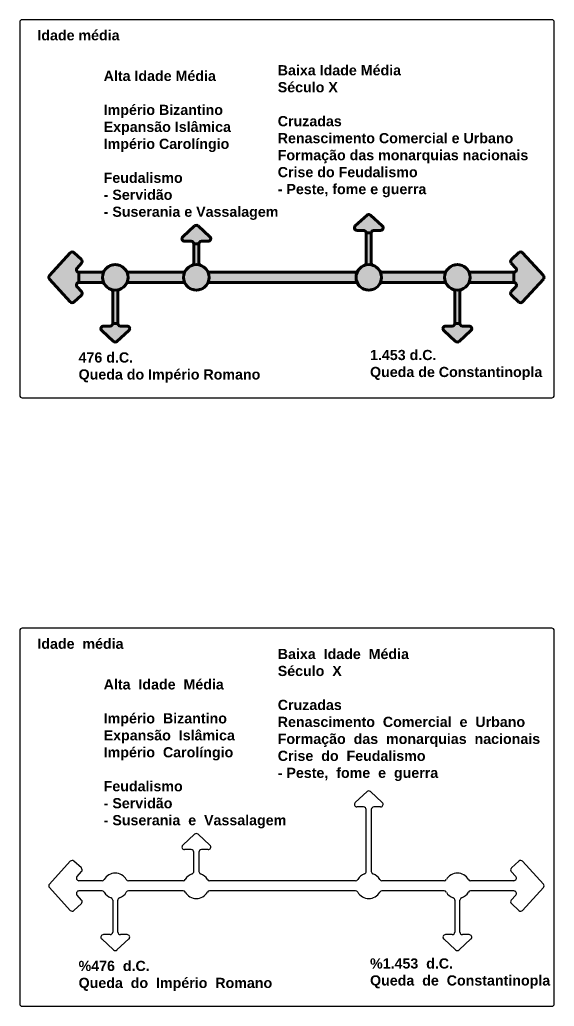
# Model space of a CAD drawing. Header units: millimetres. Extents: x 4903 to 8718, y 642 to 2401.
# Drawn here: x 6941 to 7361, y 1624 to 2399 of the extents above; entities that cross this region are included whole.
import ezdxf

# ---------------------------------------------------------------- set-up
doc = ezdxf.new("R2010")
doc.units = ezdxf.units.MM
doc.layers.add('linha espessa', color=7, linetype='Continuous', lineweight=100)
doc.styles.add('Annotative', font='arial.ttf')
doc.styles.get("Standard").update_dxf_attribs({"font": 'arial.ttf'})

msp = doc.modelspace()

# ---------------------------------------------------------------- hatches: boundary and pattern name
at = {"true_color": 0xdaa30b}
h = msp.add_hatch(color=42, dxfattribs=at)
h.dxf.hatch_style = 1
h.paths.add_polyline_path([(7006.27, 2197.08, -0.131652), (7007.61, 2202.08, -0.267949), (7005.88, 2201.08), (6987.73, 2201.08), (6987.73, 2193.08), (7005.88, 2193.08, -0.267949), (7007.61, 2192.08, -0.131652)])
h.paths.add_polyline_path([(7018.27, 2185.77, -0.317837), (7019.61, 2187.65, -0.171573), (7012.94, 2187.65, -0.317837), (7014.27, 2185.77), (7014.27, 2160.78), (7018.27, 2160.78)])
h.paths.add_polyline_path([(7069.96, 2197.08, -0.131652), (7071.3, 2202.08, -0.267949), (7069.57, 2201.08), (7026.66, 2201.08, -0.267949), (7024.93, 2202.08, -0.131652), (7026.27, 2197.08, -0.131652), (7024.93, 2192.08, -0.267949), (7026.66, 2193.08), (7069.57, 2193.08, -0.267949), (7071.3, 2192.08, -0.131652)])
h.paths.add_polyline_path([(7205.42, 2197.08, -0.131652), (7206.76, 2202.08, -0.267949), (7205.03, 2201.08), (7090.35, 2201.08, -0.267949), (7088.62, 2202.08, -0.131652), (7089.96, 2197.08, -0.131652), (7088.62, 2192.08, -0.267949), (7090.35, 2193.08), (7205.03, 2193.08, -0.267949), (7206.76, 2192.08, -0.131652)])
h.paths.add_polyline_path([(7081.96, 2223.52), (7077.96, 2223.52), (7077.96, 2208.39, -0.317837), (7076.63, 2206.51, -0.171573), (7083.29, 2206.51, -0.317837), (7081.96, 2208.39)])
h.paths.add_polyline_path([(7217.42, 2232.02), (7213.42, 2232.02), (7213.42, 2208.39, -0.317837), (7212.08, 2206.51, -0.171573), (7218.75, 2206.51, -0.317837), (7217.42, 2208.39)])
h.paths.add_polyline_path([(7276.39, 2202.08, -0.267949), (7274.65, 2201.08), (7225.81, 2201.08, -0.267949), (7224.08, 2202.08, -0.131652), (7225.42, 2197.08, -0.131652), (7224.08, 2192.08, -0.267949), (7225.81, 2193.08), (7274.65, 2193.08, -0.267949), (7276.39, 2192.08, -0.131652), (7275.05, 2197.08, -0.131652)])
h.paths.add_polyline_path([(7287.05, 2185.77, -0.317837), (7288.38, 2187.65, -0.171573), (7281.71, 2187.65, -0.317837), (7283.05, 2185.77), (7283.05, 2160.78), (7287.05, 2160.78)])
h.paths.add_polyline_path([(7329.44, 2201.08), (7295.44, 2201.08, -0.267949), (7293.71, 2202.08, -0.131652), (7295.05, 2197.08, -0.131652), (7293.71, 2192.08, -0.267949), (7295.44, 2193.08), (7329.44, 2193.08)])
at = {"true_color": 0x093b8b}
h = msp.add_hatch(color=156, dxfattribs=at)
h.dxf.hatch_style = 1
h.paths.add_polyline_path([(7275.05, 2197.08, 1), (7295.05, 2197.08, 1)])
h.paths.add_polyline_path([(7205.42, 2197.08, 1), (7225.42, 2197.08, 1)])
h.paths.add_polyline_path([(7089.96, 2197.08, 1), (7069.96, 2197.08, 1)])
h.paths.add_polyline_path([(7026.27, 2197.08, 1), (7006.27, 2197.08, 1)])
at = {"layer": 'linha espessa'}
h = msp.add_hatch(color=256, dxfattribs=at)
h.dxf.hatch_style = 1
h.paths.add_polyline_path([(6987.73, 2201.08, -0.65279), (6986.26, 2204.43), (6989.77, 2208.26, 0.414214), (6989.65, 2211.09), (6983.75, 2216.5, 0.414214), (6980.93, 2216.38), (6964.46, 2198.43, 0.389325), (6964.46, 2195.73), (6980.93, 2177.79, 0.414214), (6983.75, 2177.67), (6989.65, 2183.08, 0.414214), (6989.77, 2185.9), (6986.26, 2189.73, -0.65279), (6987.73, 2193.08)])
h.paths.add_polyline_path([(7026.94, 2155.31, 0.683789), (7025.59, 2158.78), (7020.27, 2158.78, -0.414214), (7018.27, 2160.78), (7014.27, 2160.78, -0.414214), (7012.27, 2158.78), (7006.96, 2158.78, 0.683789), (7005.6, 2155.31), (7014.92, 2146.76, 0.389325), (7017.62, 2146.76)])
h.paths.add_polyline_path([(7081.31, 2237.54, 0.389325), (7078.61, 2237.54), (7069.29, 2228.99, 0.683789), (7070.65, 2225.52), (7075.96, 2225.52, -0.414214), (7077.96, 2223.52), (7081.96, 2223.52, -0.414214), (7083.96, 2225.52), (7089.28, 2225.52, 0.683789), (7090.63, 2228.99)])
h.paths.add_polyline_path([(7216.77, 2246.04, 0.389325), (7214.07, 2246.04), (7204.75, 2237.49, 0.683789), (7206.1, 2234.02), (7211.42, 2234.02, -0.414214), (7213.42, 2232.02), (7217.42, 2232.02, -0.414214), (7219.42, 2234.02), (7224.73, 2234.02, 0.683789), (7226.09, 2237.49)])
h.paths.add_polyline_path([(7295.72, 2155.31, 0.683789), (7294.36, 2158.78), (7289.05, 2158.78, -0.414214), (7287.05, 2160.78), (7283.05, 2160.78, -0.414214), (7281.05, 2158.78), (7275.73, 2158.78, 0.683789), (7274.38, 2155.31), (7283.69, 2146.76, 0.389325), (7286.4, 2146.76)])
h.paths.add_polyline_path([(7336.24, 2216.38, 0.414214), (7333.41, 2216.5), (7327.52, 2211.09, 0.414214), (7327.4, 2208.26), (7330.91, 2204.43, -0.65279), (7329.44, 2201.08), (7329.44, 2193.08, -0.65279), (7330.91, 2189.73), (7327.4, 2185.9, 0.414214), (7327.52, 2183.08), (7333.41, 2177.67, 0.414214), (7336.24, 2177.79), (7352.71, 2195.73, 0.389325), (7352.71, 2198.43)])

# ---------------------------------------------------------------- linework, layer by layer
for p, q in [((7204.75, 1784.54), (7214.07, 1793.09)), ((7216.77, 1793.09), (7226.09, 1784.54)), ((7211.42, 1781.07), (7206.1, 1781.07)), ((7213.42, 1730.4), (7213.42, 1779.07)), ((7217.42, 1779.07), (7217.42, 1730.4)), ((7224.73, 1781.07), (7219.42, 1781.07)), ((7069.29, 1751), (7078.61, 1759.55)), ((7081.31, 1759.55), (7090.63, 1751)), ((7075.96, 1747.53), (7070.65, 1747.53)), ((7077.96, 1730.4), (7077.96, 1745.53)), ((7081.96, 1745.53), (7081.96, 1730.4)), ((7089.28, 1747.53), (7083.96, 1747.53)), ((6980.93, 1738.39), (6964.46, 1720.44)), ((6989.65, 1733.1), (6983.75, 1738.51)), ((7327.52, 1733.1), (7333.41, 1738.51)), ((7336.24, 1738.39), (7352.71, 1720.44)), ((6986.26, 1726.44), (6989.77, 1730.27)), ((7330.91, 1726.44), (7327.4, 1730.27)), ((7005.88, 1723.09), (6987.73, 1723.09)), ((7069.57, 1723.09), (7026.66, 1723.09)), ((7205.03, 1723.09), (7090.35, 1723.09)), ((7274.65, 1723.09), (7225.81, 1723.09)), ((7329.44, 1723.09), (7295.44, 1723.09)), ((6964.46, 1717.74), (6980.93, 1699.8)), ((7005.88, 1715.09), (6987.73, 1715.09)), ((7069.57, 1715.09), (7026.66, 1715.09)), ((7205.03, 1715.09), (7090.35, 1715.09)), ((7274.65, 1715.09), (7225.81, 1715.09)), ((7329.44, 1715.09), (7295.44, 1715.09)), ((7352.71, 1717.74), (7336.24, 1699.8)), ((6983.75, 1699.68), (6989.65, 1705.09)), ((6989.77, 1707.91), (6986.26, 1711.74)), ((7014.27, 1707.78), (7014.27, 1682.79)), ((7018.27, 1682.79), (7018.27, 1707.78)), ((7283.05, 1707.78), (7283.05, 1682.79)), ((7287.05, 1682.79), (7287.05, 1707.78)), ((7327.4, 1707.91), (7330.91, 1711.74)), ((7333.41, 1699.68), (7327.52, 1705.09)), ((7005.6, 1677.32), (7014.92, 1668.77)), ((7012.27, 1680.79), (7006.96, 1680.79)), ((7017.62, 1668.77), (7026.94, 1677.32)), ((7025.59, 1680.79), (7020.27, 1680.79)), ((7274.38, 1677.32), (7283.69, 1668.77)), ((7281.05, 1680.79), (7275.73, 1680.79)), ((7286.4, 1668.77), (7295.72, 1677.32)), ((7294.36, 1680.79), (7289.05, 1680.79))]:
    msp.add_line(p, q)
for points in [[(6941.19, 2397.47), (6941.19, 2104.47, 0.414214), (6943.19, 2102.47), (7359.19, 2102.47, 0.414214), (7361.19, 2104.47), (7361.19, 2397.47, 0.414214), (7359.19, 2399.47), (6943.19, 2399.47, 0.414214)], [(6941.19, 1919.48), (6941.19, 1626.48, 0.414214), (6943.19, 1624.48), (7359.19, 1624.48, 0.414214), (7361.19, 1626.48), (7361.19, 1919.48, 0.414214), (7359.19, 1921.48), (6943.19, 1921.48, 0.414214)]]:
    msp.add_lwpolyline(points, format="xyb", close=True)
for centre, radius, start, end in [((7215.42, 1791.62), 2, 47.45557, 132.54443), ((7206.1, 1783.07), 2, 132.54443, 270), ((7224.73, 1783.07), 2, 270, 47.45557), ((7211.42, 1779.07), 2, 0, 90), ((7219.42, 1779.07), 2, 90, 180), ((7079.96, 1758.08), 2, 47.45557, 132.54443), ((7070.65, 1749.53), 2, 132.54443, 270), ((7075.96, 1745.53), 2, 0, 90), ((7083.96, 1745.53), 2, 90, 180), ((7089.28, 1749.53), 2, 270, 47.45557), ((6982.4, 1737.03), 2, 47.45557, 137.45557), ((7334.77, 1737.03), 2, 42.54443, 132.54443), ((6988.3, 1731.62), 2, 317.45557, 47.45557), ((7016.27, 1719.09), 10, 30, 150), ((7079.96, 1719.09), 10, 109.47122, 150), ((7075.96, 1730.4), 2, 289.47122, 0), ((7083.96, 1730.4), 2, 180, 250.52878), ((7079.96, 1719.09), 10, 30, 70.52878), ((7215.42, 1719.09), 10, 109.47122, 150), ((7211.42, 1730.4), 2, 289.47122, 0), ((7219.42, 1730.4), 2, 180, 250.52878), ((7215.42, 1719.09), 10, 30, 70.52878), ((7285.05, 1719.09), 10, 30, 150), ((7328.87, 1731.62), 2, 132.54443, 222.54443), ((6987.73, 1725.09), 2, 137.45557, 270), ((7005.88, 1725.09), 2, 270, 330), ((7026.66, 1725.09), 2, 210, 270), ((7069.57, 1725.09), 2, 270, 330), ((7090.35, 1725.09), 2, 210, 270), ((7205.03, 1725.09), 2, 270, 330), ((7225.81, 1725.09), 2, 210, 270), ((7274.65, 1725.09), 2, 270, 330), ((7295.44, 1725.09), 2, 210, 270), ((7329.44, 1725.09), 2, 270, 42.54443), ((6965.94, 1719.09), 2, 137.45557, 222.54443), ((6987.73, 1713.09), 2, 90, 222.54443), ((7005.88, 1713.09), 2, 30, 90), ((7016.27, 1719.09), 10, 210, 250.52878), ((7016.27, 1719.09), 10, 289.47122, 330), ((7026.66, 1713.09), 2, 90, 150), ((7069.57, 1713.09), 2, 30, 90), ((7079.96, 1719.09), 10, 210, 330), ((7090.35, 1713.09), 2, 90, 150), ((7205.03, 1713.09), 2, 30, 90), ((7215.42, 1719.09), 10, 210, 330), ((7225.81, 1713.09), 2, 90, 150), ((7274.65, 1713.09), 2, 30, 90), ((7285.05, 1719.09), 10, 210, 250.52878), ((7285.05, 1719.09), 10, 289.47122, 330), ((7295.44, 1713.09), 2, 90, 150), ((7329.44, 1713.09), 2, 317.45557, 90), ((7351.23, 1719.09), 2, 317.45557, 42.54443), ((6988.3, 1706.56), 2, 312.54443, 42.54443), ((7012.27, 1707.78), 2, 0, 70.52878), ((7020.27, 1707.78), 2, 109.47122, 180), ((7281.05, 1707.78), 2, 0, 70.52878), ((7289.05, 1707.78), 2, 109.47122, 180), ((7328.87, 1706.56), 2, 137.45557, 227.45557), ((6982.4, 1701.15), 2, 222.54443, 312.54443), ((7334.77, 1701.15), 2, 227.45557, 317.45557), ((7012.27, 1682.79), 2, 270, 0), ((7020.27, 1682.79), 2, 180, 270), ((7281.05, 1682.79), 2, 270, 0), ((7289.05, 1682.79), 2, 180, 270), ((7006.96, 1678.79), 2, 90, 227.45557), ((7025.59, 1678.79), 2, 312.54443, 90), ((7275.73, 1678.79), 2, 90, 227.45557), ((7294.36, 1678.79), 2, 312.54443, 90), ((7016.27, 1670.24), 2, 227.45557, 312.54443), ((7285.05, 1670.24), 2, 227.45557, 312.54443)]:
    msp.add_arc(centre, radius, start, end)
for p, q in [((7204.75, 2237.49), (7214.07, 2246.04)), ((7216.77, 2246.04), (7226.09, 2237.49)), ((7069.29, 2228.99), (7078.61, 2237.54)), ((7081.31, 2237.54), (7090.63, 2228.99)), ((7211.42, 2234.02), (7206.1, 2234.02)), ((7213.42, 2208.39), (7213.42, 2232.02)), ((7213.42, 2232.02), (7217.42, 2232.02)), ((7217.42, 2232.02), (7217.42, 2208.39)), ((7224.73, 2234.02), (7219.42, 2234.02)), ((7075.96, 2225.52), (7070.65, 2225.52)), ((7089.28, 2225.52), (7083.96, 2225.52)), ((6989.65, 2211.09), (6983.75, 2216.5)), ((7077.96, 2208.39), (7077.96, 2223.52)), ((7077.96, 2223.52), (7081.96, 2223.52)), ((7081.96, 2223.52), (7081.96, 2208.39)), ((7327.52, 2211.09), (7333.41, 2216.5)), ((6980.93, 2216.38), (6964.46, 2198.43)), ((7336.24, 2216.38), (7352.71, 2198.43)), ((6986.26, 2204.43), (6989.77, 2208.26)), ((7005.88, 2201.08), (6987.73, 2201.08)), ((6987.73, 2201.08), (6987.73, 2193.08)), ((7069.57, 2201.08), (7026.66, 2201.08)), ((7205.03, 2201.08), (7090.35, 2201.08)), ((7274.65, 2201.08), (7225.81, 2201.08)), ((7329.44, 2201.08), (7295.44, 2201.08)), ((7330.91, 2204.43), (7327.4, 2208.26)), ((7329.44, 2201.08), (7329.44, 2193.08)), ((6964.46, 2195.73), (6980.93, 2177.79)), ((7352.71, 2195.73), (7336.24, 2177.79)), ((6989.77, 2185.9), (6986.26, 2189.73)), ((7005.88, 2193.08), (6987.73, 2193.08)), ((7014.27, 2185.77), (7014.27, 2160.78)), ((7018.27, 2160.78), (7018.27, 2185.77)), ((7069.57, 2193.08), (7026.66, 2193.08)), ((7205.03, 2193.08), (7090.35, 2193.08)), ((7274.65, 2193.08), (7225.81, 2193.08)), ((7283.05, 2185.77), (7283.05, 2160.78)), ((7287.05, 2160.78), (7287.05, 2185.77)), ((7329.44, 2193.08), (7295.44, 2193.08)), ((7327.4, 2185.9), (7330.91, 2189.73)), ((6983.75, 2177.67), (6989.65, 2183.08)), ((7333.41, 2177.67), (7327.52, 2183.08)), ((7005.6, 2155.31), (7014.92, 2146.76)), ((7012.27, 2158.78), (7006.96, 2158.78)), ((7014.27, 2160.78), (7018.27, 2160.78)), ((7017.62, 2146.76), (7026.94, 2155.31)), ((7025.59, 2158.78), (7020.27, 2158.78)), ((7274.38, 2155.31), (7283.69, 2146.76)), ((7281.05, 2158.78), (7275.73, 2158.78)), ((7283.05, 2160.78), (7287.05, 2160.78)), ((7286.4, 2146.76), (7295.72, 2155.31)), ((7294.36, 2158.78), (7289.05, 2158.78))]:
    msp.add_line(p, q, dxfattribs=at)
for centre in [(7016.27, 2197.08), (7079.96, 2197.08), (7215.42, 2197.08), (7285.05, 2197.08)]:
    msp.add_circle(centre, 10, dxfattribs=at)
for centre, radius, start, end in [((7215.42, 2244.57), 2, 47.45557, 132.54443), ((7079.96, 2236.07), 2, 47.45557, 132.54443), ((7206.1, 2236.02), 2, 132.54443, 270), ((7211.42, 2232.02), 2, 0, 90), ((7219.42, 2232.02), 2, 90, 180), ((7224.73, 2236.02), 2, 270, 47.45557), ((7070.65, 2227.52), 2, 132.54443, 270), ((7075.96, 2223.52), 2, 0, 90), ((7083.96, 2223.52), 2, 90, 180), ((7089.28, 2227.52), 2, 270, 47.45557), ((6982.4, 2215.02), 2, 47.45557, 137.45557), ((7334.77, 2215.02), 2, 42.54443, 132.54443), ((6988.3, 2209.61), 2, 317.45557, 47.45557), ((7328.87, 2209.61), 2, 132.54443, 222.54443), ((6987.73, 2203.08), 2, 137.45557, 270), ((7005.88, 2203.08), 2, 270, 330), ((7016.27, 2197.08), 10, 30, 150), ((7026.66, 2203.08), 2, 210, 270), ((7069.57, 2203.08), 2, 270, 330), ((7079.96, 2197.08), 10, 109.47122, 150), ((7075.96, 2208.39), 2, 289.47122, 0), ((7083.96, 2208.39), 2, 180, 250.52878), ((7079.96, 2197.08), 10, 30, 70.52878), ((7090.35, 2203.08), 2, 210, 270), ((7205.03, 2203.08), 2, 270, 330), ((7215.42, 2197.08), 10, 109.47122, 150), ((7211.42, 2208.39), 2, 289.47122, 0), ((7219.42, 2208.39), 2, 180, 250.52878), ((7215.42, 2197.08), 10, 30, 70.52878), ((7225.81, 2203.08), 2, 210, 270), ((7274.65, 2203.08), 2, 270, 330), ((7285.05, 2197.08), 10, 30, 150), ((7295.44, 2203.08), 2, 210, 270), ((7329.44, 2203.08), 2, 270, 42.54443), ((6965.94, 2197.08), 2, 137.45557, 222.54443), ((7351.23, 2197.08), 2, 317.45557, 42.54443), ((6987.73, 2191.08), 2, 90, 222.54443), ((6988.3, 2184.55), 2, 312.54443, 42.54443), ((7005.88, 2191.08), 2, 30, 90), ((7016.27, 2197.08), 10, 210, 250.52878), ((7012.27, 2185.77), 2, 0, 70.52878), ((7020.27, 2185.77), 2, 109.47122, 180), ((7016.27, 2197.08), 10, 289.47122, 330), ((7026.66, 2191.08), 2, 90, 150), ((7069.57, 2191.08), 2, 30, 90), ((7079.96, 2197.08), 10, 210, 330), ((7090.35, 2191.08), 2, 90, 150), ((7205.03, 2191.08), 2, 30, 90), ((7215.42, 2197.08), 10, 210, 330), ((7225.81, 2191.08), 2, 90, 150), ((7274.65, 2191.08), 2, 30, 90), ((7285.05, 2197.08), 10, 210, 250.52878), ((7281.05, 2185.77), 2, 0, 70.52878), ((7289.05, 2185.77), 2, 109.47122, 180), ((7285.05, 2197.08), 10, 289.47122, 330), ((7295.44, 2191.08), 2, 90, 150), ((7328.87, 2184.55), 2, 137.45557, 227.45557), ((7329.44, 2191.08), 2, 317.45557, 90), ((6982.4, 2179.14), 2, 222.54443, 312.54443), ((7334.77, 2179.14), 2, 227.45557, 317.45557), ((7006.96, 2156.78), 2, 90, 227.45557), ((7012.27, 2160.78), 2, 270, 0), ((7020.27, 2160.78), 2, 180, 270), ((7025.59, 2156.78), 2, 312.54443, 90), ((7275.73, 2156.78), 2, 90, 227.45557), ((7281.05, 2160.78), 2, 270, 0), ((7289.05, 2160.78), 2, 180, 270), ((7294.36, 2156.78), 2, 312.54443, 90), ((7016.27, 2148.23), 2, 227.45557, 312.54443), ((7285.05, 2148.23), 2, 227.45557, 312.54443)]:
    msp.add_arc(centre, radius, start, end, dxfattribs=at)

# ---------------------------------------------------------------- texts
at = {"char_height": 8, "attachment_point": 1}
for s, insert in [('{\\fArial|b1|i0|c0|p34;Idade média}', (6955.05, 2391.27)), ('{\\fArial|b1|i0|c0|p34;Idade  média}', (6955.05, 1913.28))]:
    msp.add_mtext_dynamic_manual_height_columns(s, width=428.6906, gutter_width=12.5, heights=[0], dxfattribs=dict(at, insert=insert))
at = {"char_height": 8, "attachment_point": 1, "style": 'Annotative'}
for s, width, insert in [('{\\fArial|b1|i0|c0|p34;Baixa Idade Média\\PSéculo X\\P\\PCruzadas\\PRenascimento Comercial e Urbano\\PFormação das monarquias nacionais\\PCrise do Feudalismo\\P- Peste, fome e guerra}', 222.2408, (7143.92, 2363.79)), ('{\\fArial|b1|i0|c0|p34;Alta Idade Média\\P\\PImpério Bizantino\\PExpansão Islâmica\\PImpério Carolíngio\\P\\PFeudalismo\\P- Servidão\\P- Suserania e Vassalagem}', 266.5006, (7007.14, 2359.34)), ('{\\fArial|b1|i0|c0|p34;1.453 d.C. \\PQueda de Constantinopla}', 150.4674, (7216.44, 2140.1)), ('{\\fArial|b1|i0|c0|p34;476 d.C.^JQueda do Império Romano}', 211.3383, (6987.44, 2138.17)), ('{\\fArial|b1|i0|c0|p34;Baixa  Idade  Média\\PSéculo  X\\P\\PCruzadas\\PRenascimento  Comercial  e  Urbano\\PFormação  das  monarquias  nacionais\\PCrise  do  Feudalismo\\P- Peste,  fome  e  guerra}', 222.2408, (7143.92, 1905.23)), ('{\\fArial|b1|i0|c0|p34;Alta  Idade  Média\\P\\PImpério  Bizantino\\PExpansão  Islâmica\\PImpério  Carolíngio\\P\\PFeudalismo\\P- Servidão\\P- Suserania  e  Vassalagem}', 266.5006, (7007.14, 1881.35)), ('{\\fArial|b1|i0|c0|p34;%476  d.C.^JQueda  do  Império  Romano}', 211.3383, (6987.44, 1660.18)), ('{\\fArial|b1|i0|c0|p34;%1.453  d.C. \\PQueda  de  Constantinopla}', 150.4674, (7216.44, 1662.11))]:
    msp.add_mtext_dynamic_manual_height_columns(s, width=width, gutter_width=125, heights=[0], dxfattribs=dict(at, insert=insert))

doc.saveas('drawing.dxf')
